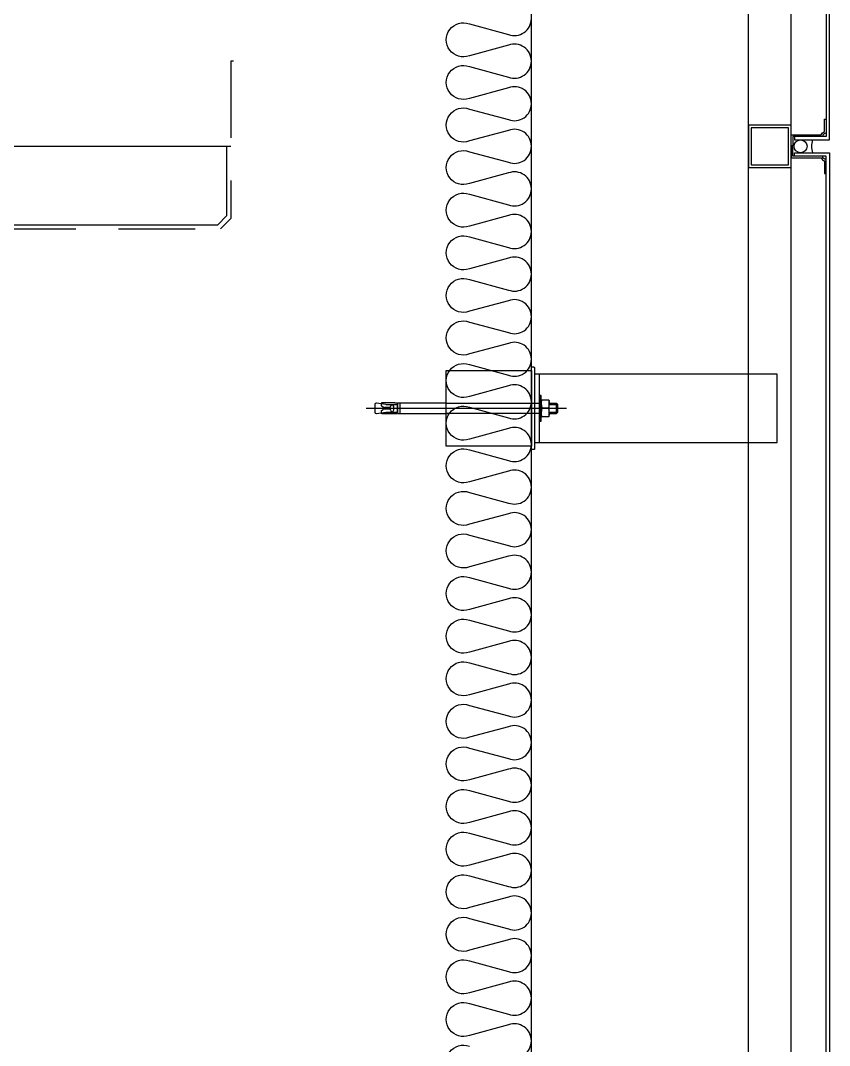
# Model space of a CAD drawing. Header units: millimetres. Extents: x 19868 to 801382, y -4805 to 85279.
# Drawn here: x 369288 to 370238, y 51623 to 52827 of the extents above; entities that cross this region are included whole.
import ezdxf

# ---------------------------------------------------------------- set-up
doc = ezdxf.new("R2010")
doc.units = ezdxf.units.MM
doc.header["$LTSCALE"] = 250
doc.linetypes.add('HID', pattern=[2.8, 1.8, -1])
for name, color, linetype in [('A-ETC-8', 8, 'Continuous'), ('A-FIN', 6, 'Continuous'), ('A-FIN-8', 8, 'Continuous'), ('A-WP', 1, 'HID'), ('ISL', 251, 'Continuous')]:
    doc.layers.add(name, color=color, linetype=linetype)

# ---------------------------------------------------------------- blocks, each defined once
blk = doc.blocks.new('A$C632c858f')
at = {"layer": 'A-ETC-8'}
blk.add_arc((-2.8, 0), 24, 341.8248, 18.1752, dxfattribs=at)
blk.add_ellipse((34, 0), major_axis=(7.59, 0), ratio=0.987937, dxfattribs=at)
blk = doc.blocks.new('A$Cae507117')
at = {"layer": 'A-ETC-8'}
for points in [[(-50, 0), (-50, -50), (0, -50), (0, 0)], [(-46.8, -3.2), (-46.8, -46.8), (-3.2, -46.8), (-3.2, -3.2)]]:
    blk.add_lwpolyline(points, close=True, dxfattribs=at)
blk = doc.blocks.new('너트 M12')
for p, q in [((-9, 0), (9, 0)), ((-9.5, -9), (-9.5, -0.5)), ((9, -9.5), (-9, -9.5)), ((0, -8.3), (0, -1.2)), ((9.5, -0.5), (9.5, -9))]:
    blk.add_line(p, q)
for centre, start, end in [((-9, -0.5), 90, 180), ((-9, -9), 180, 270), ((9, -0.5), 0, 90), ((9, -9), 270, 0)]:
    blk.add_arc(centre, 0.5, start, end)
at = {"extrusion": (0, 0, -1)}
for centre, major_axis, ratio, start_param, end_param in [((-4.8, -0.9), (-4.75, 0.31), 0.185359, -0.024388, 3.141593), ((4.8, -0.9), (4.75, 0.31), 0.185108, 3.141593, 6.30754), ((-4.8, -8.6), (4.75, 0.31), 0.187111, 0, 3.166211), ((4.8, -8.6), (-4.75, 0.31), 0.185991, 3.117121, 6.283185)]:
    blk.add_ellipse(centre, major_axis=major_axis, ratio=ratio, start_param=start_param, end_param=end_param, dxfattribs=at)
blk = doc.blocks.new('A$C5ebcaad0')
at = {"layer": 'A-ETC-8'}
for p, q in [((-449, -225), (-214, -225)), ((-439, -220.5), (-439, -229.5)), ((-437, -219), (-437.5, -219)), ((-426, -220.5), (-437, -219)), ((-431.6, -219.7), (-431.6, -221.5)), ((-431.6, -228.5), (-431.6, -230.2)), ((-431.1, -222.3), (-429.3, -223.5)), ((-431.1, -227.7), (-429.3, -226.5)), ((-415.6, -218.7), (-430.6, -218.7)), ((-421.1, -224), (-427.7, -224)), ((-421.1, -226), (-427.7, -226)), ((-426, -220.5), (-412, -220.5)), ((-420.6, -223.5), (-420.6, -223)), ((-420.6, -227), (-420.6, -226.5)), ((-416.6, -227), (-416.6, -223)), ((-415.6, -218.7), (-412.6, -218.7)), ((-412.6, -218.7), (-412.6, -231.2)), ((-412, -231), (-412, -219)), ((-409, -219), (-412, -219)), ((-409, -231), (-409, -219)), ((-355, -219), (-409, -219)), ((-355, -219), (-245.5, -219)), ((-234, -219), (-225.5, -219)), ((-234, -220.5), (-224, -220.5)), ((-225.5, -231), (-225.5, -219)), ((-224, -220.5), (-225.5, -219)), ((-224, -229.5), (-224, -220.5)), ((-437.5, -231), (-437, -231)), ((-437, -231), (-426, -229.5)), ((-430.6, -231.2), (-415.6, -231.2)), ((-426, -229.5), (-412, -229.5)), ((-415.6, -231.2), (-412.6, -231.2)), ((-412, -231), (-409, -231)), ((-409, -231), (-355, -231)), ((-245.5, -231), (-355, -231)), ((-234.2, -229.5), (-224, -229.5)), ((-234, -231), (-225.5, -231)), ((-224, -229.5), (-225.5, -231))]:
    blk.add_line(p, q, dxfattribs=at)
blk.add_lwpolyline([(-251.5, -177.5), (-251.5, -272.5, -0.414214), (-252.5, -273.5), (-255, -273.5), (-255, -176.5), (-252.5, -176.5, -0.414214)], format="xyb", close=True, dxfattribs=at)
for points in [[(-255, -180.5), (-255, -269.5), (-355, -269.5), (-355, -180.5)], [(33.5, -185), (-251.5, -185), (-251.5, -265), (33.5, -265)], [(-251.5, -265), (-245.5, -265), (-245.5, -185), (-251.5, -185)], [(-245.5, -210), (-245.5, -240), (-243.5, -240), (-243.5, -210)]]:
    blk.add_lwpolyline(points, close=True, dxfattribs=at)
for centre, radius, start, end in [((-437.5, -220.5), 1.5, 90, 180), ((-430.6, -219.7), 1, 90, 180), ((-430.6, -221.5), 1, 180, 236.3099), ((-430.6, -228.5), 1, 123.6901, 180), ((-427.7, -221), 3, 236.3099, 270), ((-427.7, -229), 3, 90, 123.6901), ((-421.1, -223.5), 0.5, 270, 0), ((-421.1, -226.5), 0.5, 0, 90), ((-418.6, -223), 2, 90, 180), ((-418.6, -227), 2, 180, 270), ((-418.6, -223), 2, 0, 90), ((-418.6, -227), 2, 270, 0), ((-437.5, -229.5), 1.5, 180, 270), ((-430.6, -230.2), 1, 180, 270)]:
    blk.add_arc(centre, radius, start, end, dxfattribs=at)
at = {"layer": 'A-ETC-8', "xscale": -1, "rotation": 90}
blk.add_blockref('너트 M12', (-243.5, -225), dxfattribs=at)

msp = doc.modelspace()

# ---------------------------------------------------------------- linework, layer by layer
at = {"layer": 'A-ETC-8'}
for p, q in [((370143.2, 51178.9), (370143.2, 76146.7)), ((370193.2, 51178.9), (370193.2, 76146.7))]:
    msp.add_line(p, q, dxfattribs=at)
for points in [[(370230.2, 52690.4), (370195.2, 52690.4), (370195.2, 52679.4), (370193.2, 52679.4), (370193.2, 52692.4), (370228.6, 52692.4, -0.226541), (370232.2, 52696.1), (370232.2, 52710.8), (370234.2, 52710.8), (370234.2, 52694.4, 0.414214)], [(370230.2, 52667.4), (370195.2, 52667.4), (370195.2, 52678.4), (370193.2, 52678.4), (370193.2, 52665.4), (370228.6, 52665.4, 0.226541), (370232.2, 52661.8), (370232.2, 52647.1), (370234.2, 52647.1), (370234.2, 52663.4, -0.414214)]]:
    msp.add_lwpolyline(points, format="xyb", close=True, dxfattribs=at)
at = {"layer": 'A-FIN'}
msp.add_line((364491.2, 52678.9), (369535.2, 52678.9), dxfattribs=at)
for points in [[(370197.2, 52690.4), (370197.2, 52686.4), (370238.2, 52686.4), (370238.2, 56421.4), (370197.2, 56421.4), (370197.2, 56417.4), (370234.2, 56417.4), (370234.2, 52690.4), (370197.2, 52690.4)], [(370197.2, 52667.4), (370197.2, 52671.4), (370238.2, 52671.4), (370238.2, 51203.9), (370197.2, 51203.9), (370197.2, 51207.9), (370234.2, 51207.9), (370234.2, 52667.4), (370197.2, 52667.4)]]:
    msp.add_lwpolyline(points, close=True, dxfattribs=at)
at = {"layer": 'A-FIN-8'}
for p, q in [((369530.2, 52678.9), (369530.2, 52597.1)), ((369520, 52586.9), (369530.2, 52597.1)), ((364506.4, 52586.9), (369520, 52586.9))]:
    msp.add_line(p, q, dxfattribs=at)
at = {"layer": 'A-WP', "ltscale": 0.2}
for p, q in [((369523.1, 52581.9), (369535.2, 52594.1)), ((364503.4, 52581.9), (369523.1, 52581.9))]:
    msp.add_line(p, q, dxfattribs=at)
at = {"layer": 'A-WP', "linetype": 'HID', "ltscale": 0.2}
msp.add_lwpolyline([(369538.2, 52778.9), (369535.2, 52778.9), (369535.2, 52594.1)], dxfattribs=at)
at = {"layer": 'ISL'}
msp.add_line((369888.2, 50558.9), (369888.2, 76138.6), dxfattribs=at)
for points in [[(369861.1, 51610.2, 0.524856), (369888.2, 51628.9, 0.524856), (369861.1, 51647.6), (369815.3, 51635.2, -1.449198), (369815.3, 51672.6), (369861.1, 51660.2, 0.524856), (369888.2, 51678.9, 0.524856), (369861.1, 51697.6), (369815.3, 51685.2, -1.449198), (369815.3, 51722.6), (369861.1, 51710.2, 0.524856), (369888.2, 51728.9, 0.524856), (369861.1, 51747.6), (369815.3, 51735.2, -1.449198), (369815.3, 51772.6), (369861.1, 51760.2, 0.524856), (369888.2, 51778.9, 0.524856), (369861.1, 51797.6), (369815.3, 51785.2, -1.449198), (369815.3, 51822.6), (369861.1, 51810.2, 0.524856), (369888.2, 51828.9, 0.524856), (369861.1, 51847.6), (369815.3, 51835.2, -1.449198), (369815.3, 51872.6), (369861.1, 51860.2, 0.524856), (369888.2, 51878.9, 0.524856), (369861.1, 51897.6), (369815.3, 51885.2, -1.449198), (369815.3, 51922.6), (369861.1, 51910.2, 0.524856), (369888.2, 51928.9, 0.524856), (369861.1, 51947.6), (369815.3, 51935.2, -1.449198), (369815.3, 51972.6), (369861.1, 51960.2, 0.524856), (369888.2, 51978.9, 0.524856), (369861.1, 51997.6), (369815.3, 51985.2, -1.449198), (369815.3, 52022.6), (369861.1, 52010.2, 0.524856), (369888.2, 52028.9, 0.524856), (369861.1, 52047.6), (369815.3, 52035.2, -1.449198), (369815.3, 52072.6), (369861.1, 52060.2, 0.524856), (369888.2, 52078.9, 0.524856), (369861.1, 52097.6), (369815.3, 52085.2, -1.449198), (369815.3, 52122.6), (369861.1, 52110.2, 0.524856), (369888.2, 52128.9, 0.524856), (369861.1, 52147.6), (369815.3, 52135.2, -1.449198), (369815.3, 52172.6), (369861.1, 52160.2, 0.524856), (369888.2, 52178.9, 0.524856), (369861.1, 52197.6), (369815.3, 52185.2, -1.449198), (369815.3, 52222.6), (369861.1, 52210.2, 0.524856), (369888.2, 52228.9, 0.524856), (369861.1, 52247.6), (369815.3, 52235.2, -1.449198), (369815.3, 52272.6), (369861.1, 52260.2, 0.524856), (369888.2, 52278.9, 0.524856), (369861.1, 52297.6), (369815.3, 52285.2, -1.449198), (369815.3, 52322.6), (369861.1, 52310.2, 0.524856), (369888.2, 52328.9, 0.524856), (369861.1, 52347.6), (369815.3, 52335.2, -1.449198), (369815.3, 52372.6), (369861.1, 52360.2, 0.524856), (369888.2, 52378.9, 0.524856), (369861.1, 52397.6), (369815.3, 52385.2, -1.449198), (369815.3, 52422.6), (369861.1, 52410.2, 0.524856), (369888.2, 52428.9, 0.524856), (369861.1, 52447.6), (369815.3, 52435.2, -1.449198), (369815.3, 52472.6), (369861.1, 52460.2, 0.524856), (369888.2, 52478.9, 0.524856), (369861.1, 52497.6), (369815.3, 52485.2, -1.449198), (369815.3, 52522.6), (369861.1, 52510.2, 0.524856), (369888.2, 52528.9, 0.524856), (369861.1, 52547.6), (369815.3, 52535.2, -1.449198), (369815.3, 52572.6), (369861.1, 52560.2, 0.524856), (369888.2, 52578.9, 0.524856), (369861.1, 52597.6), (369815.3, 52585.2, -1.449198), (369815.3, 52622.6), (369861.1, 52610.2, 0.524856), (369888.2, 52628.9, 0.524856), (369861.1, 52647.6), (369815.3, 52635.2, -1.449198), (369815.3, 52672.6), (369861.1, 52660.2, 0.524856), (369888.2, 52678.9, 0.524856), (369861.1, 52697.6), (369815.3, 52685.2, -1.449198), (369815.3, 52722.6), (369861.1, 52710.2, 0.524856), (369888.2, 52728.9, 0.524856), (369861.1, 52747.6), (369815.3, 52735.2, -1.449198), (369815.3, 52772.6), (369861.1, 52760.2, 0.524856), (369888.2, 52778.9, 0.524856), (369861.1, 52797.6), (369815.3, 52785.2, -1.449198), (369815.3, 52822.6), (369861.1, 52810.2, 0.524856), (369888.2, 52828.9, 0.524856)], [(369815.3, 51585.2, -1.449198), (369815.3, 51622.6)]]:
    msp.add_lwpolyline(points, format="xyb", dxfattribs=at)

# ---------------------------------------------------------------- block references
at = {"layer": 'A-ETC-8', "rotation": 180}
for name, p in [('A$Cae507117', (370143.2, 52653.9)), ('A$C632c858f', (370238.2, 52678.9))]:
    msp.add_blockref(name, p, dxfattribs=at)
at = {"layer": 'A-ETC-8'}
msp.add_blockref('A$C5ebcaad0', (370143.2, 52596.4), dxfattribs=at)

doc.saveas('drawing.dxf')
